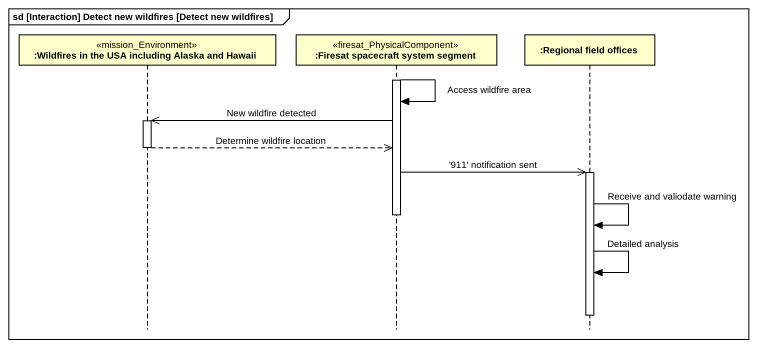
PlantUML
@startuml
mainframe sd [Interaction] Detect new wildfires [Detect new wildfires]
hide footbox
participant ":Wildfires in the USA including Alaska and Hawaii" as Wildfires_in_the_USA <<mission_Environment>>
participant ":Firesat spacecraft system segment" as Firesat_spacecraft_system <<firesat_PhysicalComponent>>
participant ":Regional field offices" as Regional_field_offices

activate Firesat_spacecraft_system
Firesat_spacecraft_system -> Firesat_spacecraft_system : Access wildfire area
Firesat_spacecraft_system ->> Wildfires_in_the_USA : New wildfire detected
activate Wildfires_in_the_USA
Wildfires_in_the_USA -->> Firesat_spacecraft_system : Determine wildfire location
deactivate Wildfires_in_the_USA
Firesat_spacecraft_system ->> Regional_field_offices : '911' notification sent
activate Regional_field_offices
deactivate Firesat_spacecraft_system
Regional_field_offices -> Regional_field_offices : Receive and valiodate warning
Regional_field_offices -> Regional_field_offices : Detailed analysis
deactivate Regional_field_offices
@enduml
